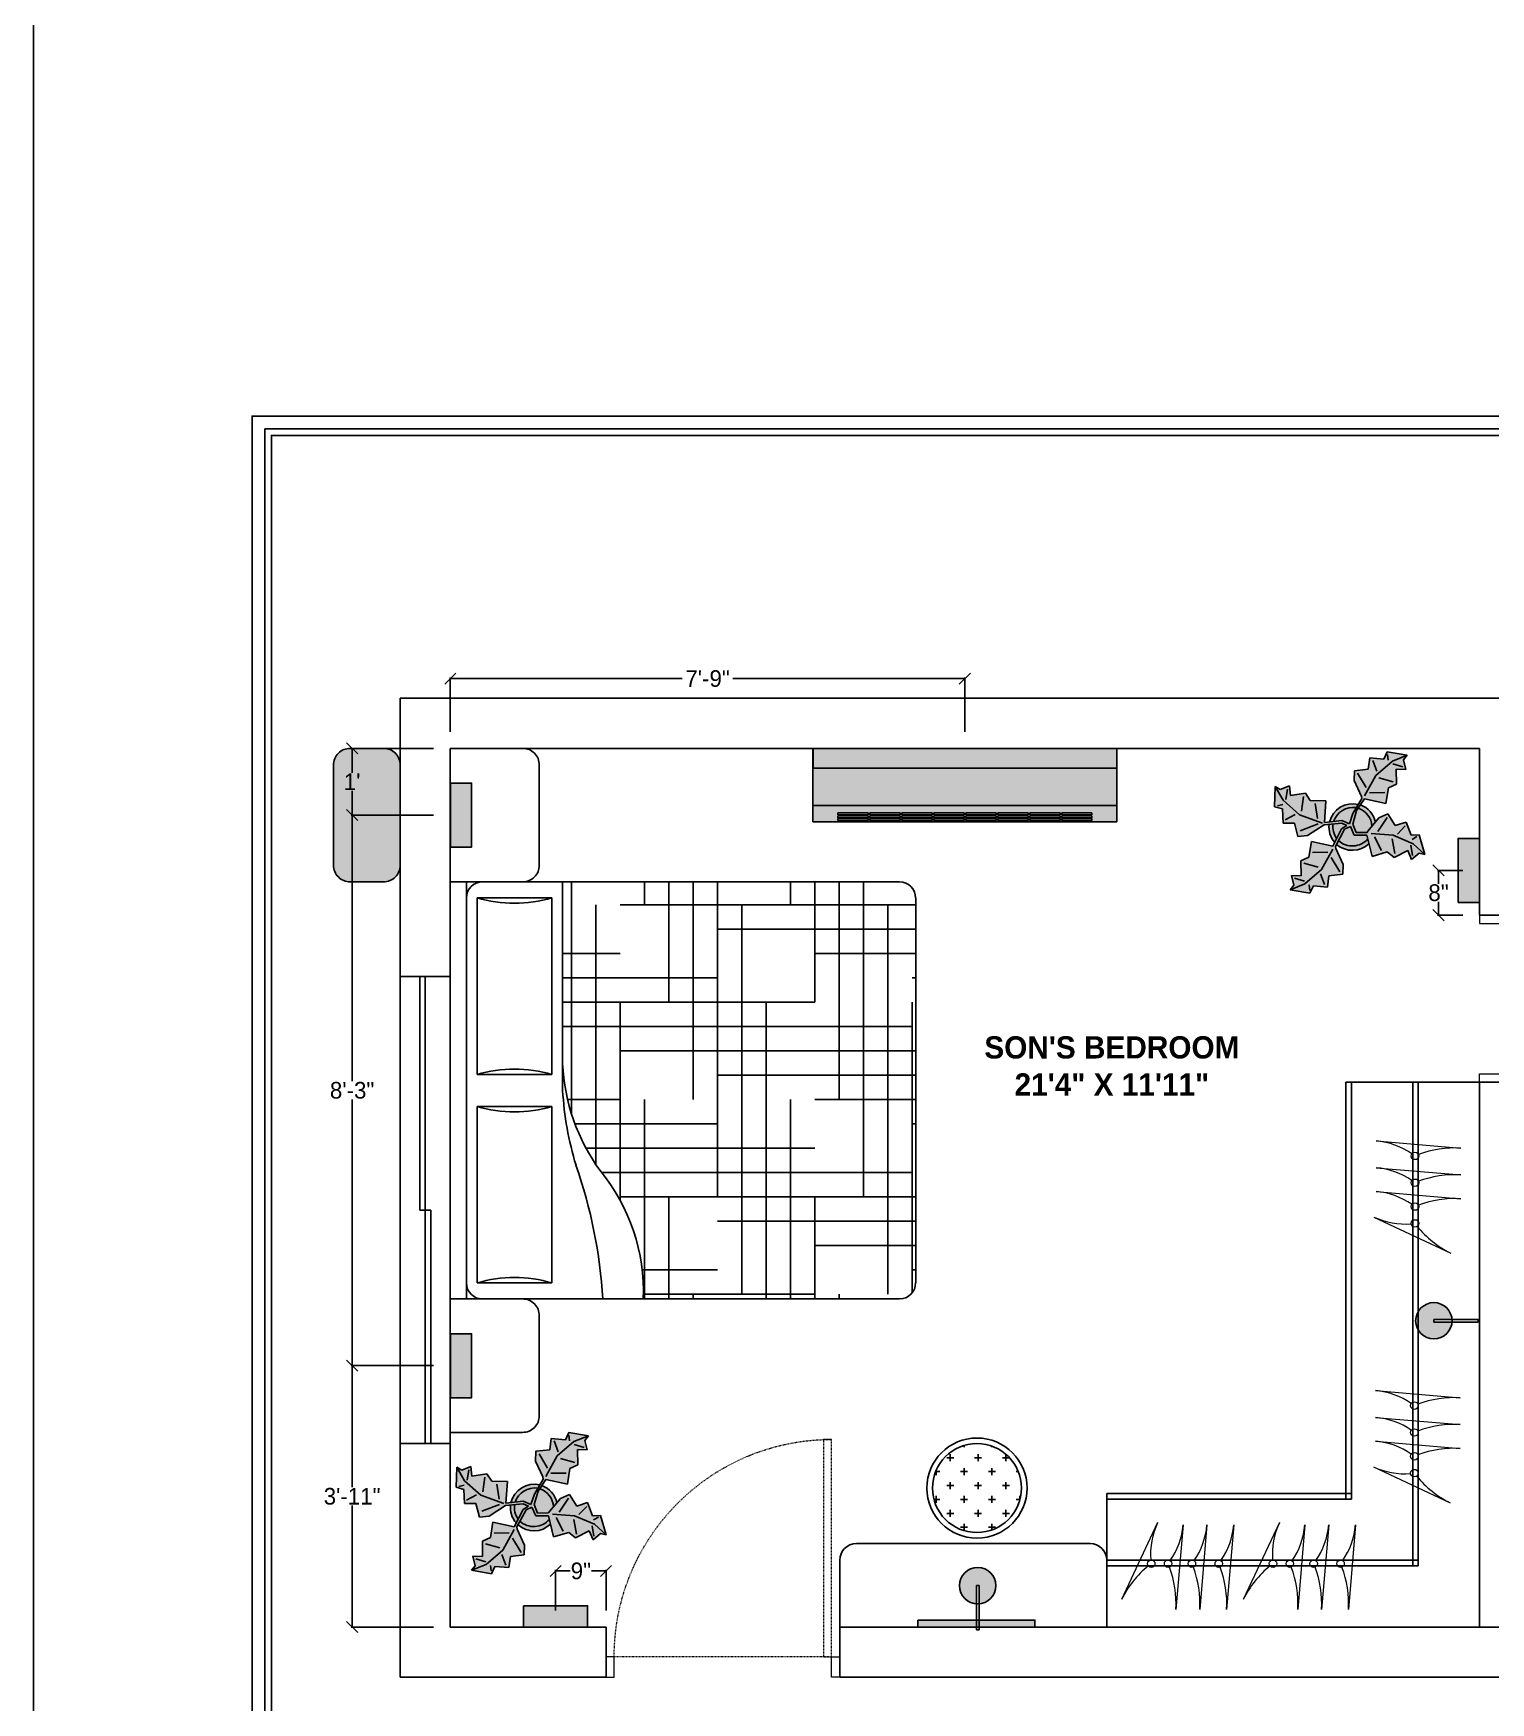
# Model space of a CAD drawing. Header units: inches. Extents: x 9636 to 21597, y -10243 to 557.
# Drawn here: x 12774.5 to 13036.5, y -10084 to -9783.9 of the extents above; entities that cross this region are included whole.
import ezdxf

# ---------------------------------------------------------------- set-up
doc = ezdxf.new("R2010")
doc.units = ezdxf.units.IN
doc.header["$MEASUREMENT"] = 0
for name, pattern in [('AUDIT_D_060311083008-3', [0]), ('DASHED2', [0.375, 0.25, -0.125]), ('HIDDEN', [0.375, 0.25, -0.125])]:
    doc.linetypes.add(name, pattern=pattern)
for name, color, linetype in [('A-DOOR', 251, 'AUDIT_D_060311083008-3'), ('A-Door-Frame', 1, 'Continuous'), ('A-Door-Swing', 8, 'HIDDEN'), ('Edges', 7, 'Continuous'), ('IEL-HATCH-002', 7, 'Continuous')]:
    doc.layers.add(name, color=color, linetype=linetype)
doc.layers.add('FURNI', color=140, linetype='Continuous', lineweight=18)
doc.layers.add('Furniture', color=251, linetype='Continuous', lineweight=18)
doc.styles.add('HEMI', font='stylu.ttf')
doc.styles.get("Standard").update_dxf_attribs({"font": 'arial.ttf'})
doc.dimstyles.get("Standard").update_dxf_attribs({"dimtxt": 0.18, "dimasz": 0.18, "dimexe": 0.18, "dimexo": 0.0625, "dimgap": 0.09, "dimtad": 0, "dimtih": 1, "dimtoh": 1, "dimdec": 0, "dimzin": 0, "dimdsep": 46, "dimlunit": 4, "dimtxsty": 'Standard', "dimcen": 0.09, "dimadec": 0, "dimazin": 0, "dimtfac": 1, "dimtdec": 0, "dimtofl": 0, "dimtmove": 0, "dimatfit": 3, "dimfxl": 1, "dimtolj": 1, "dimtzin": 0, "dimarcsym": 0})
pattern_1 = [(90, (16.9, 0), (-744, 744), [744, -744]), (90, (140.9, 0), (-744, 744), [744, -744]), (90, (264.9, 0), (-744, 744), [744, -744]), (90, (388.9, 0), (-744, 744), [744, -744]), (90, (512.9, 0), (-744, 744), [744, -744]), (90, (636.9, 0), (-744, 744), [744, -744]), (90, (760.9, 0), (-744, 744), [744, -744]), (0, (16.9, 744), (744, -744), [744, -744]), (0, (16.9, 868), (744, -744), [744, -744]), (0, (16.9, 992), (744, -744), [744, -744]), (0, (16.9, 1116), (744, -744), [744, -744]), (0, (16.9, 1240), (744, -744), [744, -744]), (0, (16.9, 1364), (744, -744), [744, -744]), (0, (16.9, 1488), (744, -744), [744, -744])]

# ---------------------------------------------------------------- blocks, each defined once
blk = doc.blocks.new('*U11')
at = {"layer": 'A-Door-Frame', "lineweight": 5}
for p, q in [((0, -100), (0, 0)), ((1145.5, -100), (1145.5, 0))]:
    blk.add_line(p, q, dxfattribs=at)
for points in [[(0, -100), (40, -100), (40, 0), (0, 0)], [(1145.5, -100), (1105.5, -100), (1105.5, 0), (1145.5, 0)]]:
    blk.add_lwpolyline(points, dxfattribs=at)
at = {"layer": 'A-Door-Swing', "linetype": 'DASHED2', "lineweight": 5}
blk.add_line((49.5, 0), (1115, 0), dxfattribs=at)
blk.add_lwpolyline([(40, 0), (40, 1065.5), (80, 1065.5), (80, 0)], close=True, dxfattribs=at)
blk.add_arc((40, 0), 1065.5, 360, 90, dxfattribs=at)
blk = doc.blocks.new('*U16')
at = {"layer": 'A-Door-Frame', "lineweight": 5}
for p, q in [((0, -100), (0, 0)), ((818.2, -100), (818.2, 0))]:
    blk.add_line(p, q, dxfattribs=at)
for points in [[(0, -100), (40, -100), (40, 0), (0, 0)], [(818.2, -100), (778.2, -100), (778.2, 0), (818.2, 0)]]:
    blk.add_lwpolyline(points, dxfattribs=at)
at = {"layer": 'A-Door-Swing', "linetype": 'DASHED2', "lineweight": 5}
blk.add_line((46.6, 0), (784.8, 0), dxfattribs=at)
blk.add_lwpolyline([(40, 0), (40, 738.2), (80, 738.2), (80, 0)], close=True, dxfattribs=at)
blk.add_arc((40, 0), 738.2, 360, 90, dxfattribs=at)
blk = doc.blocks.new('wegg')
at = {"layer": 'IEL-HATCH-002', "transparency": 33554687}
h = blk.add_hatch(color=256, dxfattribs=at)
h.dxf.hatch_style = 1
h.set_gradient(color1=(88, 186, 72), color2=(19, 103, 52), name='CYLINDER')
h.paths.add_polyline_path([(3815.98, 785.14), (3818.28, 787.76), (3821.8, 786.01), (3822.92, 788.61), (3824.47, 788.9), (3825.1, 791.57), (3826.79, 791.08), (3826.78, 792.84), (3827.63, 793.48), (3824.32, 794.95), (3823.4, 793.82), (3821.01, 794.66), (3820.24, 792.76), (3817.78, 793.1), (3817.29, 791.41), (3817.86, 788.32), (3817.81, 787.92), (3815.47, 785.33), (3814.33, 785.14), (3814.04, 786.8), (3811.83, 787.35), (3811.86, 791.28), (3809.02, 791.15), (3808.09, 792.41), (3805.41, 791.8), (3805.11, 793.54), (3803.53, 792.76), (3802.59, 793.24), (3802.72, 789.62), (3804.13, 789.3), (3804.43, 786.78), (3806.48, 786.92), (3807.24, 784.55), (3808.98, 784.85), (3811.51, 786.72), (3811.67, 786.88), (3813.61, 786.43), (3813.83, 784.78), (3812.57, 782.62), (3810.66, 780.91), (3807.14, 782.66), (3806.02, 780.06), (3804.47, 779.77), (3803.85, 777.1), (3802.16, 777.59), (3802.16, 775.83), (3801.32, 775.19), (3804.63, 773.72), (3805.54, 774.85), (3807.93, 774.01), (3808.7, 775.91), (3811.17, 775.57), (3811.66, 777.26), (3811.09, 780.35), (3811.13, 780.75), (3813.33, 782.94), (3814.4, 784.59), (3815.57, 783.69), (3818.71, 783.29), (3817.47, 779.56), (3820.2, 778.82), (3820.7, 777.32), (3823.43, 777.07), (3823.19, 775.33), (3824.93, 775.58), (3825.67, 774.84), (3826.67, 778.32), (3825.42, 779.06), (3825.92, 781.55), (3823.93, 782.05), (3823.93, 784.54), (3822.19, 784.79), (3818.84, 783.68), (3815.69, 784.14), (3814.9, 784.78)])
at = {"layer": 'IEL-HATCH-002', "true_color": 0x735c3f, "transparency": 33554687}
h = blk.add_hatch(color=37, dxfattribs=at)
h.dxf.hatch_style = 1
h.paths.add_polyline_path([(3811.84, 788.9), (3811.83, 788.05, -0.422139), (3817.03, 787.05), (3817.54, 787.61, 0.390322)])
h.paths.add_polyline_path([(3817.78, 787.19), (3817.27, 786.61, -0.188383), (3817.25, 783.91), (3817.98, 783.8, 0.204823)])
h.paths.add_polyline_path([(3817.79, 783.41), (3817.04, 783.51, -0.36519), (3812.47, 782.08), (3811.98, 781.6, 0.411659)])
at = {"layer": 'IEL-HATCH-002', "true_color": 0x9e7e57, "transparency": 33554687}
h = blk.add_hatch(color=45, dxfattribs=at)
h.dxf.hatch_style = 1
h.paths.add_polyline_path([(3811.83, 788.05), (3811.83, 787.35), (3814.04, 786.8), (3814.33, 785.14), (3815.47, 785.33), (3817.03, 787.05, 0.422139)])
h.paths.add_polyline_path([(3813.83, 784.78), (3813.61, 786.43), (3811.67, 786.88), (3811.51, 786.72), (3810.57, 786.03, 0.320152), (3812.18, 782.28), (3812.57, 782.62)])
h.paths.add_polyline_path([(3817.04, 783.51), (3815.57, 783.69), (3814.4, 784.59), (3813.33, 782.94), (3812.47, 782.08, 0.36519)])
h.paths.add_polyline_path([(3817.27, 786.61), (3815.98, 785.14), (3814.9, 784.78), (3815.69, 784.14), (3817.25, 783.91, 0.188383)])
at = {"layer": 'IEL-HATCH-002', "true_color": 0x735c3f, "transparency": 33554687}
h = blk.add_hatch(color=37, dxfattribs=at)
h.dxf.hatch_style = 1
h.paths.add_polyline_path([(3810.57, 786.03), (3809.79, 785.46, 0.259563), (3811.64, 781.79), (3812.18, 782.28, -0.320152)])
for p, q in [((3802.72, 789.62), (3802.59, 793.24)), ((3802.59, 793.24), (3803.53, 792.76)), ((3802.59, 793.24), (3804.15, 790.87)), ((3803.53, 792.76), (3805.11, 793.54)), ((3804.62, 791.02), (3804.79, 792.91)), ((3805.11, 793.54), (3805.41, 791.8)), ((3805.41, 791.8), (3808.09, 792.41)), ((3808.09, 792.41), (3809.02, 791.15)), ((3817.29, 791.41), (3817.78, 793.1)), ((3817.78, 793.1), (3820.24, 792.76)), ((3818.2, 792.54), (3819.05, 789.66)), ((3820.24, 792.76), (3821.01, 794.66)), ((3821.01, 794.66), (3823.4, 793.82)), ((3824.81, 793.12), (3821.3, 791.35)), ((3821.43, 794.1), (3821.65, 792.06)), ((3823.4, 793.82), (3824.32, 794.95)), ((3824.25, 794.46), (3824.11, 793.47)), ((3824.32, 794.95), (3827.63, 793.48)), ((3824.74, 792.63), (3826.36, 791.65)), ((3827.63, 793.48), (3824.81, 793.12)), ((3827.63, 793.48), (3826.78, 792.84)), ((3826.78, 792.84), (3826.79, 791.08)), ((3804.13, 789.3), (3802.72, 789.62)), ((3803.19, 789.78), (3804.14, 790.08)), ((3804.15, 790.87), (3807.27, 788.49)), ((3807.77, 791.79), (3807.59, 789.11)), ((3809.02, 791.15), (3811.86, 791.28)), ((3810.57, 787.99), (3809.96, 790.67)), ((3811.86, 791.28), (3811.83, 787.35)), ((3817.29, 791.41), (3817.86, 788.32)), ((3821.3, 791.35), (3818.41, 788.26)), ((3824.05, 789.46), (3821.72, 790.79)), ((3825.1, 791.57), (3824.47, 788.9)), ((3826.79, 791.08), (3825.1, 791.57)), ((3804.43, 786.78), (3804.13, 789.3)), ((3806.48, 786.92), (3804.43, 786.78)), ((3804.75, 787.4), (3806.49, 788.49)), ((3807.24, 784.55), (3806.48, 786.92)), ((3807.27, 788.49), (3811.04, 787.27)), ((3807.56, 785.18), (3809.78, 787.21)), ((3808.98, 784.85), (3811.51, 786.72)), ((3811.51, 786.72), (3811.67, 786.88)), ((3811.67, 786.88), (3813.61, 786.43)), ((3811.83, 787.35), (3814.04, 786.8)), ((3813.61, 786.43), (3813.61, 786.43)), ((3813.61, 786.43), (3813.83, 784.78)), ((3814.04, 786.8), (3814.33, 785.14)), ((3815.47, 785.33), (3817.81, 787.92)), ((3818.28, 787.76), (3815.98, 785.14)), ((3817.81, 787.92), (3817.86, 788.32)), ((3821.8, 786.01), (3818.28, 787.76)), ((3819.41, 788.61), (3822.08, 787.98)), ((3822.92, 788.61), (3821.8, 786.01)), ((3824.47, 788.9), (3822.92, 788.61)), ((3808.98, 784.85), (3807.24, 784.55)), ((3812.57, 782.62), (3813.83, 784.78)), ((3813.33, 782.94), (3814.4, 784.59)), ((3814.33, 785.14), (3815.47, 785.33)), ((3814.4, 784.59), (3815.57, 783.69)), ((3815.98, 785.14), (3814.9, 784.78)), ((3814.9, 784.78), (3815.69, 784.14)), ((3815.57, 783.69), (3818.71, 783.29)), ((3815.69, 784.14), (3818.84, 783.68)), ((3822.19, 784.79), (3818.84, 783.68)), ((3819.87, 783.24), (3823.27, 783.64)), ((3822.19, 784.79), (3823.93, 784.54)), ((3823.93, 784.54), (3823.93, 782.05)), ((3806.02, 780.06), (3807.14, 782.66)), ((3809.54, 780.06), (3806.86, 780.69)), ((3807.14, 782.66), (3810.66, 780.91)), ((3812.57, 782.62), (3810.66, 780.91)), ((3811.09, 780.35), (3811.13, 780.75)), ((3811.13, 780.75), (3813.33, 782.94)), ((3817.47, 779.56), (3818.71, 783.29)), ((3822.69, 780.81), (3819.07, 783.28)), ((3819.7, 782.3), (3819.46, 779.56)), ((3824.93, 777.57), (3822.69, 780.81)), ((3825.42, 781.05), (3823.43, 780.56)), ((3823.93, 782.05), (3825.92, 781.55)), ((3825.92, 781.55), (3825.42, 779.06)), ((3802.16, 775.83), (3802.16, 777.59)), ((3802.16, 777.59), (3803.85, 777.1)), ((3803.85, 777.1), (3804.47, 779.77)), ((3804.47, 779.77), (3806.02, 780.06)), ((3804.9, 779.21), (3807.22, 777.88)), ((3807.65, 777.32), (3810.54, 780.37)), ((3810.74, 776.13), (3809.89, 779.01)), ((3811.66, 777.26), (3811.09, 780.35)), ((3820.2, 778.82), (3817.47, 779.56)), ((3820.7, 777.32), (3820.2, 778.82)), ((3821.2, 777.82), (3822.19, 780.31)), ((3824.43, 777.57), (3823.68, 775.83)), ((3825.67, 774.84), (3824.93, 777.57)), ((3826.17, 778.32), (3825.18, 778.32)), ((3825.42, 779.06), (3826.67, 778.32)), ((3826.67, 778.32), (3825.67, 774.84)), ((3801.32, 775.19), (3802.16, 775.83)), ((3801.32, 775.19), (3804.13, 775.55)), ((3804.63, 773.72), (3801.32, 775.19)), ((3804.2, 776.04), (3802.58, 777.02)), ((3804.13, 775.55), (3807.65, 777.32)), ((3805.54, 774.85), (3804.63, 773.72)), ((3804.7, 774.21), (3804.84, 775.2)), ((3807.93, 774.01), (3805.54, 774.85)), ((3807.51, 774.57), (3807.3, 776.61)), ((3808.7, 775.91), (3807.93, 774.01)), ((3811.17, 775.57), (3808.7, 775.91)), ((3811.66, 777.26), (3811.17, 775.57)), ((3823.43, 777.07), (3820.7, 777.32)), ((3823.19, 775.33), (3823.43, 777.07)), ((3824.93, 775.58), (3823.19, 775.33)), ((3825.67, 774.84), (3824.93, 775.58))]:
    blk.add_line(p, q)
for centre, radius, start, end in [((3813.99, 785.17), 4.31, 34.6099, 120.1028), ((3813.95, 785.02), 3.69, 33.3774, 124.9414), ((3813.8, 785.28), 3.71, 338.2396, 20.9137), ((3813.92, 785.26), 4.31, 340.2076, 26.5091), ((3814.01, 785.28), 4.22, 177.6517, 235.8548), ((3814.01, 785.28), 3.52, 167.7009, 238.6725), ((3813.97, 785.44), 4.33, 242.5812, 332.0847), ((3813.91, 785.51), 3.72, 247.3711, 327.472)]:
    blk.add_arc(centre, radius, start, end)
blk = doc.blocks.new('46u46 u')
at = {"layer": 'Furniture', "color": 133, "lineweight": -2, "true_color": 0x84cdcc}
for p, q in [((1719223.22, 5855.25), (1719238.43, 5853.97)), ((1719223.22, 5850.43), (1719238.43, 5849.14)), ((1719223.22, 5846.14), (1719238.43, 5844.86)), ((1719222.81, 5841.56), (1719236.62, 5835.07))]:
    blk.add_line(p, q, dxfattribs=at)
for centre in [(1719230.18, 5852.56), (1719230.18, 5847.73), (1719230.18, 5843.45), (1719230.18, 5840.42)]:
    blk.add_circle(centre, 0.673, dxfattribs=at)
for centre, radius, start, end in [((1719222.13, 5842.1), 13.19, 55.3487, 85.2486), ((1719237.35, 5835.38), 18.62, 86.6903, 110.6016), ((1719222.13, 5837.28), 13.19, 55.3487, 85.2486), ((1719237.35, 5830.56), 18.62, 86.6903, 110.6016), ((1719222.13, 5833), 13.19, 55.3487, 85.2486), ((1719237.35, 5826.27), 18.62, 86.6903, 110.6016), ((1719228.44, 5853.49), 13.19, 244.7514, 274.6513), ((1719244.98, 5851.7), 18.62, 219.3984, 243.3097)]:
    blk.add_arc(centre, radius, start, end, dxfattribs=at)
blk = doc.blocks.new('HT')
at = {"layer": 'IEL-HATCH-002', "true_color": 0xf7f281, "transparency": 33554687}
h = blk.add_hatch(color=51, dxfattribs=at)
h.dxf.hatch_style = 1
h.paths.add_polyline_path([(4618.55, 566.68, 0.962396), (4625.07, 566.43), (4621.82, 566.43), (4621.82, 566.93), (4625.07, 566.93, 0.962396)])
for p, q in [((4621.82, 566.93), (4629.77, 566.93)), ((4621.82, 566.93), (4621.82, 566.43)), ((4621.82, 566.43), (4629.77, 566.43)), ((4629.77, 566.93), (4629.77, 566.43))]:
    blk.add_line(p, q)
blk.add_circle((4621.82, 566.68), 3.27)
blk = doc.blocks.new('DRYG')
at = {"layer": 'Edges', "color": 18, "true_color": 0x000000}
for p, q in [((8077.83, 1479.53), (8077.83, 1479.56)), ((8077.83, 1479.56), (8078.02, 1479.56)), ((8077.83, 1479.53), (8077.83, 1421.72)), ((8077.83, 1479.53), (8078.02, 1479.53)), ((8078.02, 1479.56), (8078.02, 1479.53)), ((8078.02, 1479.56), (8081.6, 1479.56)), ((8078.02, 1479.53), (8081.6, 1479.53)), ((8088.69, 1479.56), (8081.6, 1479.56)), ((8081.6, 1479.56), (8081.6, 1479.53)), ((8081.6, 1479.53), (8081.6, 1421.72)), ((8088.69, 1479.56), (8091.83, 1479.56)), ((8088.69, 1421.69), (8088.69, 1479.56)), ((8091.83, 1479.56), (8091.83, 1421.69)), ((8090.14, 1474.81), (8090.51, 1474.81)), ((8090.14, 1469.03), (8090.14, 1474.81)), ((8090.51, 1474.81), (8090.51, 1469.03)), ((8090.66, 1474.81), (8091.04, 1474.81)), ((8090.66, 1469.03), (8090.66, 1474.81)), ((8091.04, 1474.81), (8091.04, 1469.03)), ((8091.19, 1474.81), (8091.57, 1474.81)), ((8091.19, 1469.03), (8091.19, 1474.81)), ((8091.57, 1474.81), (8091.57, 1469.03)), ((8090.51, 1469.03), (8090.14, 1469.03)), ((8090.14, 1468.72), (8090.51, 1468.72)), ((8090.14, 1462.95), (8090.14, 1468.72)), ((8090.51, 1468.72), (8090.51, 1462.95)), ((8091.04, 1469.03), (8090.66, 1469.03)), ((8090.66, 1468.72), (8091.04, 1468.72)), ((8090.66, 1462.95), (8090.66, 1468.72)), ((8091.04, 1468.72), (8091.04, 1462.95)), ((8091.57, 1469.03), (8091.19, 1469.03)), ((8091.19, 1468.72), (8091.57, 1468.72)), ((8091.19, 1462.95), (8091.19, 1468.72)), ((8091.57, 1468.72), (8091.57, 1462.95)), ((8090.51, 1462.95), (8090.14, 1462.95)), ((8090.14, 1462.64), (8090.51, 1462.64)), ((8090.14, 1456.86), (8090.14, 1462.64)), ((8090.51, 1462.64), (8090.51, 1456.86)), ((8091.04, 1462.95), (8090.66, 1462.95)), ((8090.66, 1462.64), (8091.04, 1462.64)), ((8090.66, 1456.86), (8090.66, 1462.64)), ((8091.04, 1462.64), (8091.04, 1456.86)), ((8091.57, 1462.95), (8091.19, 1462.95)), ((8091.19, 1462.64), (8091.57, 1462.64)), ((8091.19, 1456.86), (8091.19, 1462.64)), ((8091.57, 1462.64), (8091.57, 1456.86)), ((8090.51, 1456.86), (8090.14, 1456.86)), ((8090.14, 1456.55), (8090.51, 1456.55)), ((8090.14, 1450.78), (8090.14, 1456.55)), ((8090.51, 1456.55), (8090.51, 1450.78)), ((8091.04, 1456.86), (8090.66, 1456.86)), ((8090.66, 1456.55), (8091.04, 1456.55)), ((8090.66, 1450.78), (8090.66, 1456.55)), ((8091.04, 1456.55), (8091.04, 1450.78)), ((8091.57, 1456.86), (8091.19, 1456.86)), ((8091.19, 1456.55), (8091.57, 1456.55)), ((8091.19, 1450.78), (8091.19, 1456.55)), ((8091.57, 1456.55), (8091.57, 1450.78)), ((8090.51, 1450.78), (8090.14, 1450.78)), ((8090.14, 1450.47), (8090.51, 1450.47)), ((8090.14, 1444.69), (8090.14, 1450.47)), ((8090.51, 1450.47), (8090.51, 1444.69)), ((8091.04, 1450.78), (8090.66, 1450.78)), ((8090.66, 1450.47), (8091.04, 1450.47)), ((8090.66, 1444.69), (8090.66, 1450.47)), ((8091.04, 1450.47), (8091.04, 1444.69)), ((8091.57, 1450.78), (8091.19, 1450.78)), ((8091.19, 1450.47), (8091.57, 1450.47)), ((8091.19, 1444.69), (8091.19, 1450.47)), ((8091.57, 1450.47), (8091.57, 1444.69)), ((8090.51, 1444.69), (8090.14, 1444.69)), ((8090.14, 1444.38), (8090.51, 1444.38)), ((8090.14, 1438.61), (8090.14, 1444.38)), ((8090.51, 1444.38), (8090.51, 1438.61)), ((8091.04, 1444.69), (8090.66, 1444.69)), ((8090.66, 1444.38), (8091.04, 1444.38)), ((8090.66, 1438.61), (8090.66, 1444.38)), ((8091.04, 1444.38), (8091.04, 1438.61)), ((8091.57, 1444.69), (8091.19, 1444.69)), ((8091.19, 1444.38), (8091.57, 1444.38)), ((8091.19, 1438.61), (8091.19, 1444.38)), ((8091.57, 1444.38), (8091.57, 1438.61)), ((8090.51, 1438.61), (8090.14, 1438.61)), ((8090.14, 1438.3), (8090.51, 1438.3)), ((8090.14, 1432.53), (8090.14, 1438.3)), ((8090.51, 1438.3), (8090.51, 1432.53)), ((8091.04, 1438.61), (8090.66, 1438.61)), ((8090.66, 1438.3), (8091.04, 1438.3)), ((8090.66, 1432.53), (8090.66, 1438.3)), ((8091.04, 1438.3), (8091.04, 1432.53)), ((8091.57, 1438.61), (8091.19, 1438.61)), ((8091.19, 1438.3), (8091.57, 1438.3)), ((8091.19, 1432.53), (8091.19, 1438.3)), ((8091.57, 1438.3), (8091.57, 1432.53)), ((8090.51, 1432.53), (8090.14, 1432.53)), ((8090.14, 1432.21), (8090.51, 1432.21)), ((8090.14, 1426.44), (8090.14, 1432.21)), ((8090.51, 1432.21), (8090.51, 1426.44)), ((8091.04, 1432.53), (8090.66, 1432.53)), ((8090.66, 1432.21), (8091.04, 1432.21)), ((8090.66, 1426.44), (8090.66, 1432.21)), ((8091.04, 1432.21), (8091.04, 1426.44)), ((8091.57, 1432.53), (8091.19, 1432.53)), ((8091.19, 1432.21), (8091.57, 1432.21)), ((8091.19, 1426.44), (8091.19, 1432.21)), ((8091.57, 1432.21), (8091.57, 1426.44)), ((8090.51, 1426.44), (8090.14, 1426.44)), ((8091.04, 1426.44), (8090.66, 1426.44)), ((8091.57, 1426.44), (8091.19, 1426.44)), ((8077.83, 1421.69), (8077.83, 1421.72)), ((8077.83, 1421.72), (8078.02, 1421.72)), ((8078.02, 1421.69), (8077.83, 1421.69)), ((8078.02, 1421.72), (8078.02, 1421.69)), ((8081.6, 1421.72), (8078.02, 1421.72)), ((8078.02, 1421.69), (8081.6, 1421.69)), ((8081.6, 1421.72), (8081.6, 1421.69)), ((8088.69, 1421.69), (8081.6, 1421.69)), ((8088.69, 1421.69), (8091.83, 1421.69))]:
    blk.add_line(p, q, dxfattribs=at)
at = {"layer": 'FURNI', "color": 18, "true_color": 0x000000}
blk.add_line((8077.83, 1421.69), (8091.83, 1421.69), dxfattribs=at)
blk = doc.blocks.new('E4RG')
at = {"layer": 'IEL-HATCH-002', "transparency": 33554687}
h = blk.add_hatch(color=256, dxfattribs=at)
h.dxf.hatch_style = 1
h.set_gradient(color1=(255, 255, 255), color2=(147, 149, 152), name='CYLINDER')
h.paths.add_polyline_path([(4585.01, 653.22), (4585, 653.22), (4554.41, 653.22), (4554.41, 649.47), (4585.01, 649.47)])
h.paths.add_polyline_path([(4585, 655.12), (4585, 655.21), (4554.42, 655.21), (4554.42, 655.12), (4554.42, 653.22), (4585, 653.22)])
h.paths.add_polyline_path([(4585.01, 649.47), (4554.41, 649.47), (4554.41, 647.81), (4585.01, 647.81)])
h.paths.add_polyline_path([(4556.92, 648.71), (4559.97, 648.71), (4559.97, 648.51), (4556.92, 648.51)], flags=16)
h.paths.add_polyline_path([(4556.92, 648.43), (4559.97, 648.43), (4559.97, 648.23), (4556.92, 648.23)], flags=16)
h.paths.add_polyline_path([(4556.92, 648.15), (4559.97, 648.15), (4559.97, 647.95), (4556.92, 647.95)], flags=16)
h.paths.add_polyline_path([(4560.14, 648.71), (4563.19, 648.71), (4563.19, 648.51), (4560.14, 648.51)], flags=16)
h.paths.add_polyline_path([(4560.14, 648.43), (4563.19, 648.43), (4563.19, 648.23), (4560.14, 648.23)], flags=16)
h.paths.add_polyline_path([(4560.14, 648.15), (4563.19, 648.15), (4563.19, 647.95), (4560.14, 647.95)], flags=16)
h.paths.add_polyline_path([(4563.36, 648.71), (4566.41, 648.71), (4566.41, 648.51), (4563.36, 648.51)], flags=16)
h.paths.add_polyline_path([(4563.36, 648.43), (4566.41, 648.43), (4566.41, 648.23), (4563.36, 648.23)], flags=16)
h.paths.add_polyline_path([(4563.36, 648.15), (4566.41, 648.15), (4566.41, 647.95), (4563.36, 647.95)], flags=16)
h.paths.add_polyline_path([(4566.57, 648.71), (4569.63, 648.71), (4569.63, 648.51), (4566.57, 648.51)], flags=16)
h.paths.add_polyline_path([(4566.57, 648.43), (4569.63, 648.43), (4569.63, 648.23), (4566.57, 648.23)], flags=16)
h.paths.add_polyline_path([(4566.57, 648.15), (4569.63, 648.15), (4569.63, 647.95), (4566.57, 647.95)], flags=16)
h.paths.add_polyline_path([(4569.79, 648.71), (4572.85, 648.71), (4572.85, 648.51), (4569.79, 648.51)], flags=16)
h.paths.add_polyline_path([(4569.79, 648.43), (4572.85, 648.43), (4572.85, 648.23), (4569.79, 648.23)], flags=16)
h.paths.add_polyline_path([(4569.79, 648.15), (4572.85, 648.15), (4572.85, 647.95), (4569.79, 647.95)], flags=16)
h.paths.add_polyline_path([(4573.01, 648.71), (4576.06, 648.71), (4576.06, 648.51), (4573.01, 648.51)], flags=16)
h.paths.add_polyline_path([(4573.01, 648.43), (4576.06, 648.43), (4576.06, 648.23), (4573.01, 648.23)], flags=16)
h.paths.add_polyline_path([(4573.01, 648.15), (4576.06, 648.15), (4576.06, 647.95), (4573.01, 647.95)], flags=16)
h.paths.add_polyline_path([(4576.23, 648.71), (4579.28, 648.71), (4579.28, 648.51), (4576.23, 648.51)], flags=16)
h.paths.add_polyline_path([(4576.23, 648.43), (4579.28, 648.43), (4579.28, 648.23), (4576.23, 648.23)], flags=16)
h.paths.add_polyline_path([(4576.23, 648.15), (4579.28, 648.15), (4579.28, 647.95), (4576.23, 647.95)], flags=16)
h.paths.add_polyline_path([(4579.45, 648.71), (4582.5, 648.71), (4582.5, 648.51), (4579.45, 648.51)], flags=16)
h.paths.add_polyline_path([(4579.45, 648.43), (4582.5, 648.43), (4582.5, 648.23), (4579.45, 648.23)], flags=16)
h.paths.add_polyline_path([(4579.45, 648.15), (4582.5, 648.15), (4582.5, 647.95), (4579.45, 647.95)], flags=16)
at = {"layer": 'FURNI', "color": 18, "true_color": 0x000000, "xscale": -0.5288462308038518, "yscale": 0.5288462308038518, "zscale": 0.5288462308038518, "rotation": 90}
blk.add_blockref('DRYG', (5336.87, 4927.15), dxfattribs=at)
blk = doc.blocks.new('db')
at = {"layer": 'IEL-HATCH-002', "transparency": 33554687}
h = blk.add_hatch(dxfattribs=at)
h.set_pattern_fill('AR-PARQ1', color=253, scale=62)
h.set_pattern_definition(pattern_1)
h.paths.add_polyline_path([(3316.83, 804.31), (3284.13, 804.31, 0.147224), (3264.9, 797.58, -0.185244), (3241.83, 789.83), (3241.83, 743.73, 0.414214), (3244.71, 740.84), (3313.94, 740.84, 0.414214), (3316.83, 743.73)])
h = blk.add_hatch(dxfattribs=at)
h.set_pattern_fill('AR-PARQ1', color=253, scale=62)
h.set_pattern_definition(pattern_1)
h.paths.add_polyline_path([(3316.83, 804.31), (3284.13, 804.31, 0.147224), (3264.9, 797.58, -0.185244), (3241.83, 789.83), (3241.83, 743.73, 0.414214), (3244.71, 740.84), (3313.94, 740.84, 0.414214), (3316.83, 743.73)])
h = blk.add_hatch(dxfattribs=at)
h.set_pattern_fill('HOUND', color=33, scale=70)
h.set_pattern_definition([(0, (16.908, 0), (17.5, 4.375), [70, -35]), (90, (16.908, 0), (-4.375, -17.5), [70, -35])])
h.paths.add_polyline_path([(3316.83, 804.31), (3284.13, 804.31, 0.147224), (3264.9, 797.58, -0.185244), (3241.83, 789.83), (3241.83, 743.73, 0.414214), (3244.71, 740.84), (3313.94, 740.84, 0.414214), (3316.83, 743.73)])
at = {"color": 0, "linetype": 'ByBlock'}
for p, q in [((3241.83, 824.5), (3316.83, 824.5)), ((3241.83, 821.61), (3241.83, 824.5)), ((3316.83, 821.61), (3316.83, 824.5)), ((3241.83, 821.61), (3316.83, 821.61)), ((3244.71, 819.69), (3244.71, 806.23)), ((3276.44, 819.69), (3244.71, 819.69)), ((3276.44, 806.23), (3276.44, 819.69)), ((3313.94, 819.69), (3282.21, 819.69)), ((3282.21, 819.69), (3282.21, 806.23)), ((3313.94, 806.23), (3313.94, 819.69)), ((3241.83, 743.73), (3241.83, 818.73)), ((3316.83, 818.73), (3316.83, 743.73)), ((3244.71, 806.23), (3276.44, 806.23)), ((3282.21, 806.23), (3313.94, 806.23)), ((3279.33, 804.31), (3316.83, 804.31)), ((3313.94, 740.84), (3244.71, 740.84))]:
    blk.add_line(p, q, dxfattribs=at)
for centre, radius, start, end in [((3244.71, 818.73), 2.88, 90, 180), ((3221.63, 812.96), 24.04, 343.7398, 16.2602), ((3299.52, 812.96), 24.04, 163.7398, 196.2602), ((3259.13, 812.96), 24.04, 343.7398, 16.2602), ((3337.02, 812.96), 24.04, 163.7398, 196.2602), ((3313.94, 818.73), 2.88, 0, 90), ((3236.62, 885.64), 88.69, 273.3665, 289.2534), ((3285.7, 768.99), 35.35, 92.5398, 126.0403), ((3282.65, 746.81), 57.59, 93.3065, 106.9429), ((3243.27, 823.78), 33.98, 267.5673, 309.5461), ((3244.71, 743.73), 2.88, 180, 270), ((3313.94, 743.73), 2.88, 270, 0)]:
    blk.add_arc(centre, radius, start, end, dxfattribs=at)
blk = doc.blocks.new('5ryh')
at = {"layer": 'IEL-HATCH-002', "true_color": 0x139b48, "transparency": 33554687}
h = blk.add_hatch(color=114, dxfattribs=at)
h.dxf.hatch_style = 1
h.paths.add_polyline_path([(6507.8, -1186.94), (6501.8, -1186.94), (6501.8, -1188.94), (6507.8, -1188.94)])
blk.add_lwpolyline([(6507.8, -1188.94), (6507.8, -1186.94), (6501.8, -1186.94), (6501.8, -1188.94)], close=True)
blk = doc.blocks.new('_Oblique')
at = {"color": 0, "linetype": 'ByBlock', "lineweight": -2}
blk.add_line((-0.5, -0.5), (0.5, 0.5), dxfattribs=at)
blk = doc.blocks.new('*D536')
at = {"color": 254, "lineweight": -2, "transparency": 16777216}
for p, q in [((12868.42, -10067.43), (12868.42, -10060.17)), ((12877.48, -10067.43), (12877.48, -10060.17))]:
    blk.add_line(p, q, dxfattribs=at)
at = {"color": 5, "lineweight": -2, "transparency": 16777216}
for p, q in [((12868.42, -10060.35), (12871.01, -10060.35)), ((12877.48, -10060.35), (12874.89, -10060.35))]:
    blk.add_line(p, q, dxfattribs=at)
at = {"layer": 'Defpoints', "color": 0, "transparency": 16777216}
for p in [(12877.48, -10060.35), (12868.42, -10070.43), (12877.48, -10070.43)]:
    blk.add_point(p, dxfattribs=at)
at = {"color": 5, "lineweight": -2, "transparency": 16777216, "xscale": 2, "yscale": 2, "zscale": 2, "rotation": 180}
blk.add_blockref('_Oblique', (12868.42, -10060.35), dxfattribs=at)
at = {"color": 5, "lineweight": -2, "transparency": 16777216, "xscale": 2, "yscale": 2, "zscale": 2}
blk.add_blockref('_Oblique', (12877.48, -10060.35), dxfattribs=at)
at = {"color": 5, "transparency": 16777216, "insert": (12872.95, -10060.35), "char_height": 3, "attachment_point": 5, "style": 'HEMI'}
blk.add_mtext('\\A1;9"', dxfattribs=at)
blk = doc.blocks.new('WGGG')
at = {"layer": 'IEL-HATCH-002', "transparency": 33554687}
h = blk.add_hatch(color=5, dxfattribs=at)
h.dxf.hatch_style = 1
h.paths.add_polyline_path([(4623.51, 516.19), (4635.02, 516.19), (4635.02, 520.02), (4623.51, 520.02)])
blk.add_lwpolyline([(4623.51, 520.02), (4623.51, 516.19), (4635.02, 516.19), (4635.02, 520.02)], close=True)
blk = doc.blocks.new('*D537')
at = {"color": 254, "lineweight": -2, "transparency": 16777216}
for p, q in [((12846.48, -10023.43), (12831.65, -10023.43)), ((12846.48, -10070.43), (12831.65, -10070.43))]:
    blk.add_line(p, q, dxfattribs=at)
at = {"color": 5, "lineweight": -2, "transparency": 16777216}
for p, q in [((12831.83, -10023.43), (12831.83, -10045.29)), ((12831.83, -10070.43), (12831.83, -10048.57))]:
    blk.add_line(p, q, dxfattribs=at)
at = {"layer": 'Defpoints', "color": 0, "transparency": 16777216}
for p in [(12849.48, -10023.43), (12831.83, -10070.43), (12849.48, -10070.43)]:
    blk.add_point(p, dxfattribs=at)
at = {"color": 5, "lineweight": -2, "transparency": 16777216, "xscale": 2, "yscale": 2, "zscale": 2}
for p, rotation in [((12831.83, -10023.43), 90), ((12831.83, -10070.43), 270)]:
    blk.add_blockref('_Oblique', p, dxfattribs=dict(at, rotation=rotation))
at = {"color": 5, "transparency": 16777216, "insert": (12831.83, -10046.93), "char_height": 3, "attachment_point": 5, "style": 'HEMI'}
blk.add_mtext('\\A1;3\'-11"', dxfattribs=at)
blk = doc.blocks.new('*D538')
at = {"color": 254, "lineweight": -2, "transparency": 16777216}
for p, q in [((12846.48, -9924.43), (12831.65, -9924.43)), ((12846.48, -10023.43), (12831.65, -10023.43))]:
    blk.add_line(p, q, dxfattribs=at)
at = {"color": 5, "lineweight": -2, "transparency": 16777216}
for p, q in [((12831.83, -9924.43), (12831.83, -9972.29)), ((12831.83, -10023.43), (12831.83, -9975.57))]:
    blk.add_line(p, q, dxfattribs=at)
at = {"layer": 'Defpoints', "color": 0, "transparency": 16777216}
for p in [(12831.83, -9924.43), (12849.48, -9924.43), (12849.48, -10023.43)]:
    blk.add_point(p, dxfattribs=at)
at = {"color": 5, "lineweight": -2, "transparency": 16777216, "xscale": 2, "yscale": 2, "zscale": 2}
for p, rotation in [((12831.83, -9924.43), 90), ((12831.83, -10023.43), 270)]:
    blk.add_blockref('_Oblique', p, dxfattribs=dict(at, rotation=rotation))
at = {"color": 5, "transparency": 16777216, "insert": (12831.83, -9973.93), "char_height": 3, "attachment_point": 5, "style": 'HEMI'}
blk.add_mtext('\\A1;8\'-3"', dxfattribs=at)
blk = doc.blocks.new('*D539')
at = {"color": 254, "lineweight": -2, "transparency": 16777216}
for p, q in [((12846.48, -9912.43), (12831.65, -9912.43)), ((12846.48, -9924.43), (12831.65, -9924.43))]:
    blk.add_line(p, q, dxfattribs=at)
at = {"color": 5, "lineweight": -2, "transparency": 16777216}
for p, q in [((12831.83, -9912.43), (12831.83, -9916.83)), ((12831.83, -9924.43), (12831.83, -9920.04))]:
    blk.add_line(p, q, dxfattribs=at)
at = {"layer": 'Defpoints', "color": 0, "transparency": 16777216}
for p in [(12831.83, -9912.43), (12849.48, -9912.43), (12849.48, -9924.43)]:
    blk.add_point(p, dxfattribs=at)
at = {"color": 5, "lineweight": -2, "transparency": 16777216, "xscale": 2, "yscale": 2, "zscale": 2}
for p, rotation in [((12831.83, -9912.43), 90), ((12831.83, -9924.43), 270)]:
    blk.add_blockref('_Oblique', p, dxfattribs=dict(at, rotation=rotation))
at = {"color": 5, "transparency": 16777216, "insert": (12831.83, -9918.43), "char_height": 3, "attachment_point": 5, "style": 'HEMI'}
blk.add_mtext("\\A1;1'", dxfattribs=at)
blk = doc.blocks.new('*D540')
at = {"color": 254, "lineweight": -2, "transparency": 16777216}
for p, q in [((12849.48, -9909.43), (12849.48, -9899.71)), ((12941.98, -9909.43), (12941.98, -9899.71))]:
    blk.add_line(p, q, dxfattribs=at)
at = {"color": 5, "lineweight": -2, "transparency": 16777216}
for p, q in [((12849.48, -9899.89), (12891.18, -9899.89)), ((12941.98, -9899.89), (12900.29, -9899.89))]:
    blk.add_line(p, q, dxfattribs=at)
at = {"layer": 'Defpoints', "color": 0, "transparency": 16777216}
for p in [(12941.98, -9899.89), (12849.48, -9912.43), (12941.98, -9912.43)]:
    blk.add_point(p, dxfattribs=at)
at = {"color": 5, "lineweight": -2, "transparency": 16777216, "xscale": 2, "yscale": 2, "zscale": 2, "rotation": 180}
blk.add_blockref('_Oblique', (12849.48, -9899.89), dxfattribs=at)
at = {"color": 5, "lineweight": -2, "transparency": 16777216, "xscale": 2, "yscale": 2, "zscale": 2}
blk.add_blockref('_Oblique', (12941.98, -9899.89), dxfattribs=at)
at = {"color": 5, "transparency": 16777216, "insert": (12895.73, -9899.89), "char_height": 3, "attachment_point": 5, "style": 'HEMI'}
blk.add_mtext('\\A1;7\'-9"', dxfattribs=at)
blk = doc.blocks.new('*D541')
at = {"color": 254, "lineweight": -2, "transparency": 16777216}
for p, q in [((13031.48, -9934.37), (13026.94, -9934.37)), ((13031.48, -9942.43), (13026.94, -9942.43))]:
    blk.add_line(p, q, dxfattribs=at)
at = {"color": 5, "lineweight": -2, "transparency": 16777216}
for p, q in [((13027.12, -9934.37), (13027.12, -9936.76)), ((13027.12, -9942.43), (13027.12, -9940.04))]:
    blk.add_line(p, q, dxfattribs=at)
at = {"layer": 'Defpoints', "color": 0, "transparency": 16777216}
for p in [(13034.48, -9934.37), (13027.12, -9942.43), (13034.48, -9942.43)]:
    blk.add_point(p, dxfattribs=at)
at = {"color": 5, "lineweight": -2, "transparency": 16777216, "xscale": 2, "yscale": 2, "zscale": 2}
for p, rotation in [((13027.12, -9934.37), 90), ((13027.12, -9942.43), 270)]:
    blk.add_blockref('_Oblique', p, dxfattribs=dict(at, rotation=rotation))
at = {"color": 5, "transparency": 16777216, "insert": (13027.12, -9938.4), "char_height": 3, "attachment_point": 5, "style": 'HEMI'}
blk.add_mtext('\\A1;8"', dxfattribs=at)

msp = doc.modelspace()

# ---------------------------------------------------------------- hatches: boundary and pattern name
at = {"layer": 'IEL-HATCH-002', "true_color": 0x000000, "transparency": 33554687}
h = msp.add_hatch(color=18, dxfattribs=at)
h.dxf.hatch_style = 1
h.set_gradient(color1=(147, 149, 152), name='INVCYLINDER')
h.paths.add_polyline_path([(12840.48, -9915.43, 0.414214), (12837.48, -9912.43), (12831.48, -9912.43, 0.414214), (12828.48, -9915.43), (12828.48, -9933.43, 0.414214), (12831.48, -9936.43), (12837.48, -9936.43, 0.414214), (12840.48, -9933.43)])
at = {"layer": 'IEL-HATCH-002', "true_color": 0x939598, "transparency": 33554687}
h = msp.add_hatch(dxfattribs=at)
h.set_pattern_fill('CROSS', color=252, scale=10, angle=360)
h.set_pattern_definition([(360, (6756.2198, -17472.4876), (2.5, 2.5), [1.25, -3.75]), (90, (6756.8448, -17473.1126), (-2.5, 2.5), [1.25, -3.75])])
h.paths.add_polyline_path([(12936.15, -10045.44, 1), (12952.15, -10045.44, 1)])
at = {"layer": 'IEL-HATCH-002', "true_color": 0x2776bb, "transparency": 33554687}
h = msp.add_hatch(color=152, dxfattribs=at)
h.dxf.hatch_style = 1
h.paths.add_polyline_path([(12954.57, -10069.17), (12933.5, -10069.17), (12933.5, -10070.43), (12954.57, -10070.43)])

# ---------------------------------------------------------------- linework, layer by layer
for p, q in [((12840.48, -9903.43), (13108.48, -9903.43)), ((12840.48, -10079.43), (12840.48, -9903.43)), ((12849.48, -10070.43), (12849.48, -9912.43)), ((13034.48, -9912.43), (13034.48, -9942.43)), ((13034.48, -9942.43), (13039.48, -9942.43)), ((13010.48, -10047.43), (13010.48, -9972.43)), ((13011.48, -10047.43), (13011.48, -9972.43)), ((13034.48, -9972.43), (13034.48, -10070.43)), ((13034.48, -9972.43), (13039.48, -9972.43)), ((12967.48, -10046.43), (13011.48, -10046.43)), ((12967.48, -10047.43), (13011.48, -10047.43)), ((12849.48, -10070.43), (12877.48, -10070.43)), ((12877.48, -10079.43), (12877.48, -10070.43)), ((12919.48, -10070.43), (13099.48, -10070.43)), ((12919.48, -10079.43), (12919.48, -10070.43)), ((13010.48, -10070.43), (13034.48, -10070.43)), ((12840.48, -10079.43), (12877.48, -10079.43)), ((12919.48, -10079.43), (13108.48, -10079.43))]:
    msp.add_line(p, q)
at = {"color": 18, "true_color": 0x000000}
for p, q in [((12849.48, -9912.43), (13034.48, -9912.43)), ((13034.48, -9972.43), (13010.48, -9972.43)), ((12967.48, -10070.43), (12967.48, -10046.43)), ((12964.48, -10055.43), (12922.48, -10055.43)), ((12919.48, -10058.43), (12919.48, -10070.43)), ((12967.48, -10070.43), (12967.48, -10058.43))]:
    msp.add_line(p, q, dxfattribs=at)
at = {"color": 152, "true_color": 0x2776bb}
for p, q in [((12849.48, -9953.44), (12840.48, -9953.44)), ((12843.98, -9995.44), (12843.98, -9953.44)), ((12844.98, -10037.44), (12844.98, -9953.44)), ((12845.98, -9995.44), (12843.98, -9995.44)), ((12845.98, -10037.44), (12845.98, -9995.44)), ((12849.48, -10037.44), (12840.48, -10037.44))]:
    msp.add_line(p, q, dxfattribs=at)
at = {"color": 252, "true_color": 0x939598}
for p, q in [((13022.48, -10059.43), (13022.48, -9972.43)), ((13023.48, -10059.43), (13023.48, -9972.43)), ((12967.48, -10058.43), (13023.48, -10058.43)), ((12967.48, -10059.43), (13023.48, -10059.43))]:
    msp.add_line(p, q, dxfattribs=at)
at = {"color": 3}
msp.add_lwpolyline([(17284.65, -1358.66), (12774.54, -1358.66), (12774.54, -10242.64), (17284.65, -10242.64)], close=True, dxfattribs=at)
at = {"color": 18, "true_color": 0x000000}
msp.add_lwpolyline([(12840.48, -9915.43), (12840.48, -9933.43, -0.414214), (12837.48, -9936.43), (12831.48, -9936.43, -0.414214), (12828.48, -9933.43), (12828.48, -9915.43, -0.414214), (12831.48, -9912.43), (12837.48, -9912.43, -0.414214)], format="xyb", close=True, dxfattribs=at)
for points in [[(12849.48, -9912.43), (12862.48, -9912.43, -0.414214), (12865.48, -9915.43), (12865.48, -9933.43, -0.414214), (12862.48, -9936.43), (12849.48, -9936.43)], [(12849.48, -10011.43), (12862.48, -10011.43, -0.414214), (12865.48, -10014.43), (12865.48, -10032.43, -0.414214), (12862.48, -10035.43), (12849.48, -10035.43)]]:
    msp.add_lwpolyline(points, format="xyb", close=True)
msp.add_lwpolyline([(12933.5, -10069.17), (12954.57, -10069.17), (12954.57, -10070.43), (12933.5, -10070.43)], close=True)
for radius in [9, 8]:
    msp.add_circle((12944.15, -10045.44), radius)
for centre, start, end in [((12922.48, -10058.43), 90, 180), ((12964.48, -10058.43), 0, 90)]:
    msp.add_arc(centre, 3, start, end, dxfattribs=at)
at = {"layer": 'FURNI', "color": 18, "lineweight": 25, "true_color": 0x000000}
for points in [[(12813.86, -10130.12), (12813.86, -9852.68), (13202.11, -9852.68), (13202.11, -10130.12)], [(12816.17, -10127.81), (12816.17, -9854.99), (13199.8, -9854.99), (13199.8, -10127.81)], [(12817.33, -10126.65), (12817.33, -9856.15), (13198.64, -9856.15), (13198.64, -10126.65)]]:
    msp.add_lwpolyline(points, close=True, dxfattribs=at)

# ---------------------------------------------------------------- block references
at = {"xscale": 1.785653116390286, "yscale": 1.785653116390286, "zscale": 1.785653116390286}
msp.add_blockref('E4RG', (4782.07, -11082.42), dxfattribs=at)
for name, p, rotation in [('wegg', (16517.33, -8231.43), 194.1712717525672), ('WGGG', (13369.51, -14553.7), 90), ('db', (13673.98, -13253.26), 90), ('WGGG', (13369.51, -14652.7), 90), ('wegg', (16370.19, -8353.81), 194.1712717525672), ('HT', (12377.61, -5441.16), 270)]:
    msp.add_blockref(name, p, dxfattribs=dict(rotation=rotation))
at = {"xscale": 1.919315741706669, "yscale": 1.919315741706669, "zscale": 1.919315741706669}
for p, rotation in [((15312.59, 2550.39), 269.9999999999999), ((25353.18, -12348.54), 180)]:
    msp.add_blockref('5ryh', p, dxfattribs=dict(at, rotation=rotation))
at = {"lineweight": 9}
for p in [(-1706207.3, -15838.27), (-1706207.4, -15883.17)]:
    msp.add_blockref('46u46 u', p, dxfattribs=at)
msp.add_blockref('HT', (8404.46, -10582.04))
at = {"lineweight": 9, "rotation": 270}
for p in [(7135.06, 1709171.15), (7156.95, 1709171.15)]:
    msp.add_blockref('46u46 u', p, dxfattribs=at)
at = {"layer": 'A-DOOR', "lineweight": 5, "xscale": 0.03666666666666651, "yscale": 0.03666666666666651, "zscale": 0.03666666666666651, "rotation": 270}
msp.add_blockref('*U16', (13038.15, -9942.43), dxfattribs=at)
at = {"layer": 'A-DOOR', "lineweight": 5, "xscale": -0.03666666666666651, "yscale": 0.03666666666666651, "zscale": 0.03666666666666651}
msp.add_blockref('*U11', (12919.48, -10075.76), dxfattribs=at)

# ---------------------------------------------------------------- texts
at = {"color": 1, "lineweight": 15, "insert": (13008.98, -9964.19), "char_height": 4, "width": 81.1585, "attachment_point": 3, "rotation": 0.0094, "style": 'HEMI'}
msp.add_mtext('\\pxqc;{\\fStylus BT|b1|i0|c0|p34;SON\'S BEDROOM\\P21\'4" X 11\'11"}', dxfattribs=at)

# ---------------------------------------------------------------- dimensions: what is measured, and where the dimension line sits
at = {"color": 18, "true_color": 0x000000}
for base, p1, p2, picture, middle in [((12941.98285373, -9899.89455436), (12849.48285373, -9912.43088878), (12941.98285373, -9912.43088878), '*D540', (12895.73285373, -9899.89455436)), ((12877.48, -10060.35), (12868.42, -10070.43), (12877.48, -10070.43), '*D536', (12872.95, -10060.35))]:
    dim = msp.add_linear_dim(base=base, p1=p1, p2=p2, dimstyle='Standard', override={"dimtxt": 3, "dimasz": 2, "dimexo": 3, "dimtxsty": 'HEMI', "dimblk": 'Oblique', "dimcen": 0, "dimclrd": 5, "dimclre": 254, "dimclrt": 5, "dimldrblk": 'Oblique', "dimfxl": 0.03937, "dimarcsym": 1}, dxfattribs=at)
    dim.commit()
    dim.dimension.update_dxf_attribs({"geometry": picture, "text_midpoint": middle})
for base, p1, p2, picture, middle in [((12831.83, -9912.43), (12849.48, -9924.43), (12849.48, -9912.43), '*D539', (12831.83, -9918.43)), ((12831.83, -9924.43), (12849.48, -10023.43), (12849.48, -9924.43), '*D538', (12831.83, -9973.93)), ((13027.12, -9942.43), (13034.48, -9934.37), (13034.48, -9942.43), '*D541', (13027.12, -9938.4)), ((12831.83, -10070.43), (12849.48, -10023.43), (12849.48, -10070.43), '*D537', (12831.83, -10046.93))]:
    dim = msp.add_linear_dim(base=base, p1=p1, p2=p2, angle=90, dimstyle='Standard', override={"dimtxt": 3, "dimasz": 2, "dimexo": 3, "dimtxsty": 'HEMI', "dimblk": 'Oblique', "dimcen": 0, "dimclrd": 5, "dimclre": 254, "dimclrt": 5, "dimldrblk": 'Oblique', "dimfxl": 0.03937, "dimarcsym": 1}, dxfattribs=at)
    dim.commit()
    dim.dimension.update_dxf_attribs({"geometry": picture, "text_midpoint": middle})

doc.saveas('drawing.dxf')
